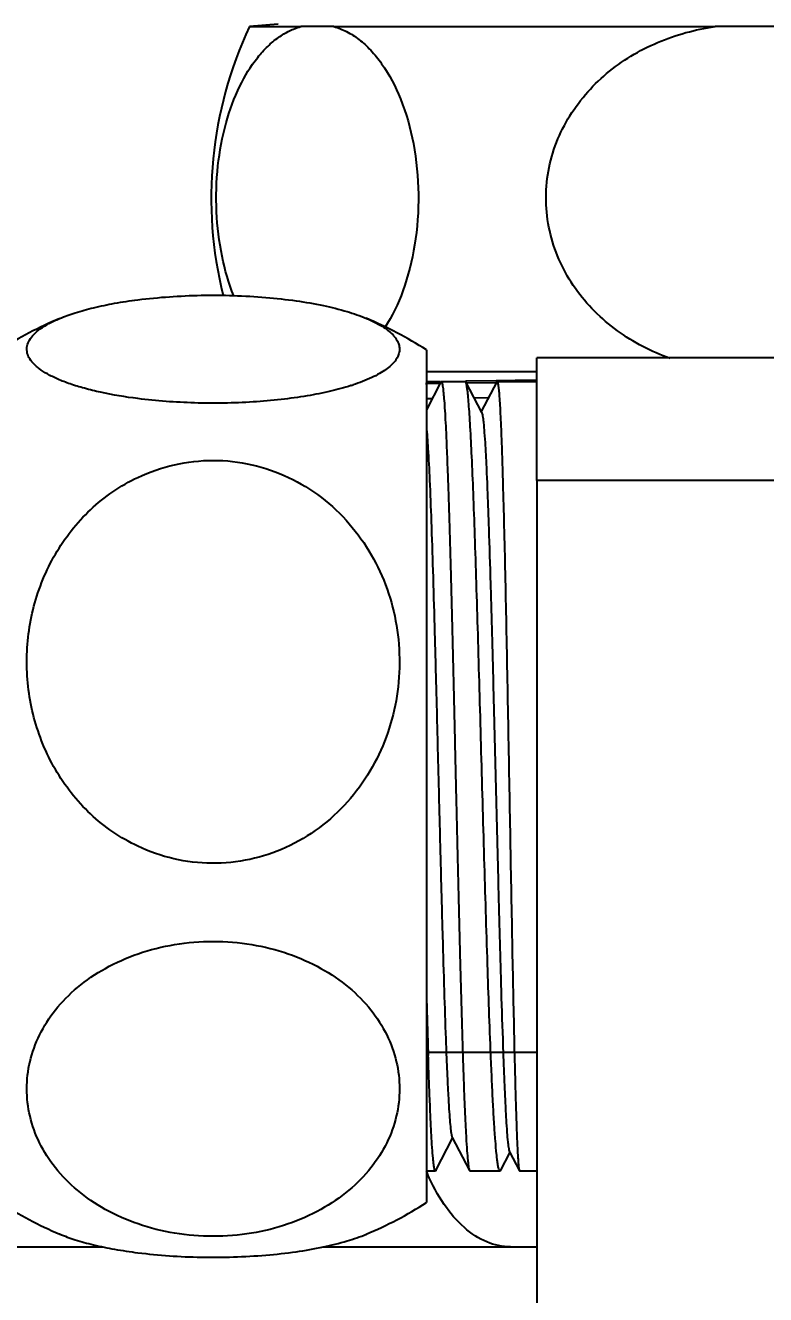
# Model space of a CAD drawing. Header units: millimetres. Extents: x 3766 to 4318, y 26587 to 26937.
# Drawn here: x 3980.91 to 4004.35, y 26664.25 to 26704.44 of the extents above; entities that cross this region are included whole.
import ezdxf

# ---------------------------------------------------------------- set-up
doc = ezdxf.new("R2010")
doc.units = ezdxf.units.MM
doc.styles.get("Standard").update_dxf_attribs({"font": ''})
doc.styles.get('Standard').set_extended_font_data('SimSun')
doc.dimstyles.new('副本 ISO-25-2bei', dxfattribs={"dimscale": 1.7, "dimtxt": 5, "dimasz": 5, "dimexe": 0.5, "dimexo": 0.625, "dimgap": 1, "dimtad": 1, "dimlfac": 0.0393, "dimdsep": 46, "dimtxsty": 'Standard', "dimcen": 2.5, "dimclrd": 1, "dimclre": 1, "dimclrt": 3, "dimadec": 0, "dimazin": 0, "dimtfac": 1, "dimtmove": 0, "dimatfit": 3, "dimfxl": 0, "dimarcsym": 0})

# ---------------------------------------------------------------- blocks, each defined once
blk = doc.blocks.new('*D2')
at = {"color": 1, "lineweight": -2, "transparency": 16777216}
for p, q in [((3953.78, 26718.093), (3953.78, 26602.999)), ((4030.716, 26620.6), (4030.716, 26602.999)), ((3962.28, 26603.849), (4022.216, 26603.849))]:
    blk.add_line(p, q, dxfattribs=at)
at = {"color": 1, "transparency": 16777216}
for points in [[(3962.28, 26605.266), (3962.28, 26602.433), (3953.78, 26603.849)], [(4022.216, 26605.266), (4022.216, 26602.433), (4030.716, 26603.849)]]:
    blk.add_solid(points, dxfattribs=at)
at = {"layer": 'Defpoints', "color": 0, "transparency": 16777216}
for p in [(3953.78, 26719.155), (4030.716, 26621.663), (4030.716, 26603.849)]:
    blk.add_point(p, dxfattribs=at)
at = {"color": 3, "transparency": 16777216, "insert": (3992.248, 26609.799), "char_height": 8.5, "attachment_point": 5, "bg_fill": 3, "box_fill_scale": 1.1, "bg_fill_color": 256, "bg_fill_true_color": 13158600, "bg_fill_transparency": 0}
blk.add_mtext('76.9', dxfattribs=at)
blk = doc.blocks.new('*D3')
at = {"color": 1, "lineweight": -2, "transparency": 16777216}
for p, q in [((3848.034, 26750.526), (3848.034, 26587.851)), ((4030.716, 26610.737), (4030.716, 26587.851)), ((3856.534, 26588.701), (4022.216, 26588.701))]:
    blk.add_line(p, q, dxfattribs=at)
at = {"color": 1, "transparency": 16777216}
for points in [[(3856.534, 26590.118), (3856.534, 26587.285), (3848.034, 26588.701)], [(4022.216, 26590.118), (4022.216, 26587.285), (4030.716, 26588.701)]]:
    blk.add_solid(points, dxfattribs=at)
at = {"layer": 'Defpoints', "color": 0, "transparency": 16777216}
for p in [(3848.034, 26751.588), (4030.716, 26611.8), (4030.716, 26588.701)]:
    blk.add_point(p, dxfattribs=at)
at = {"color": 3, "transparency": 16777216, "insert": (3939.375, 26594.651), "char_height": 8.5, "attachment_point": 5, "bg_fill": 3, "box_fill_scale": 1.1, "bg_fill_color": 256, "bg_fill_true_color": 13158600, "bg_fill_transparency": 0}
blk.add_mtext('182.7', dxfattribs=at)

msp = doc.modelspace()

# ---------------------------------------------------------------- linework, layer by layer
for points in [[(3988.005, 26704.404), (3986.751, 26701.747), (3986.457, 26698.736), (3987.171, 26695.885)], [(3988.91, 26704.477), (3988.91, 26704.477), (3988.005, 26704.404), (3988.005, 26704.404)], [(3988.005, 26704.404), (3988.005, 26704.404), (3989.626, 26704.404), (3989.626, 26704.404)], [(3990.676, 26704.404), (3990.326, 26704.408), (3989.975, 26704.408), (3989.626, 26704.404)], [(3990.676, 26704.404), (3990.676, 26704.404), (4002.744, 26704.404), (4002.744, 26704.404)], [(4004.845, 26704.404), (4004.145, 26704.408), (4003.445, 26704.408), (4002.744, 26704.404)], [(3981.993, 26695.163), (3981.335, 26694.885), (3980.701, 26694.551), (3980.1, 26694.166)], [(3993.604, 26694.166), (3992.998, 26694.555), (3992.358, 26694.891), (3991.693, 26695.17)], [(3993.604, 26694.166), (3993.604, 26694.166), (3993.604, 26667.166), (3993.604, 26667.166)], [(4007.091, 26693.916), (4007.091, 26693.916), (3997.105, 26693.916), (3997.105, 26693.916)], [(3997.105, 26690.035), (3997.105, 26690.035), (3997.105, 26693.916), (3997.105, 26693.916)], [(3997.105, 26693.477), (3997.105, 26693.477), (3993.604, 26693.477), (3993.604, 26693.477)], [(3991.224, 26693.037), (3991.224, 26693.037), (3991.216, 26693.034), (3991.216, 26693.034)], [(3991.224, 26693.037), (3991.244, 26693.044), (3991.262, 26693.049), (3991.283, 26693.056)], [(3993.581, 26693.103), (3993.581, 26693.103), (3994.014, 26693.109), (3994.014, 26693.109)], [(3994.037, 26693.16), (3994.037, 26693.16), (3993.582, 26693.153), (3993.582, 26693.153)], [(3994.064, 26693.153), (3994.064, 26693.153), (3993.604, 26692.27), (3993.604, 26692.27)], [(3994.014, 26693.109), (3994.014, 26693.109), (3994.039, 26693.111), (3994.039, 26693.111)], [(3994.044, 26693.16), (3994.044, 26693.16), (3994.037, 26693.16), (3994.037, 26693.16)], [(3994.049, 26693.16), (3994.049, 26693.16), (3994.044, 26693.16), (3994.044, 26693.16)], [(3994.064, 26693.153), (3994.064, 26693.153), (3994.077, 26693.165), (3994.077, 26693.165)], [(3994.077, 26693.165), (3994.077, 26693.165), (3994.837, 26693.165), (3994.837, 26693.165)], [(3994.853, 26693.151), (3994.853, 26693.151), (3994.837, 26693.165), (3994.837, 26693.165)], [(3995.811, 26693.184), (3995.811, 26693.184), (3994.851, 26693.172), (3994.851, 26693.172)], [(3995.356, 26692.185), (3995.356, 26692.185), (3994.853, 26693.151), (3994.853, 26693.151)], [(3994.863, 26693.121), (3994.863, 26693.121), (3995.802, 26693.135), (3995.802, 26693.135)], [(3995.834, 26693.156), (3995.834, 26693.156), (3995.342, 26692.211), (3995.342, 26692.211)], [(3995.802, 26693.135), (3995.802, 26693.135), (3995.814, 26693.135), (3995.814, 26693.135)], [(3995.822, 26693.184), (3995.822, 26693.184), (3995.811, 26693.184), (3995.811, 26693.184)], [(3995.834, 26693.156), (3995.834, 26693.156), (3995.845, 26693.165), (3995.845, 26693.165)], [(3995.845, 26693.165), (3995.845, 26693.165), (3997.105, 26693.165), (3997.105, 26693.165)], [(3993.762, 26692.621), (3993.762, 26692.621), (3993.586, 26692.618), (3993.586, 26692.618)], [(3995.546, 26692.649), (3995.546, 26692.649), (3995.102, 26692.642), (3995.102, 26692.642)], [(4008.565, 26690.035), (4008.565, 26690.035), (3997.105, 26690.035), (3997.105, 26690.035)], [(3997.105, 26690.035), (3997.105, 26690.035), (3997.105, 26658.285), (3997.105, 26658.285)], [(3993.604, 26673.787), (3993.621, 26673.133), (3993.641, 26672.48), (3993.663, 26671.827)], [(3993.604, 26671.933), (3993.604, 26671.933), (3997.105, 26671.933), (3997.105, 26671.933)], [(3993.901, 26668.177), (3993.901, 26668.177), (3994.436, 26669.202), (3994.436, 26669.202)], [(3994.421, 26669.229), (3994.421, 26669.229), (3994.97, 26668.177), (3994.97, 26668.177)], [(3995.96, 26668.187), (3995.96, 26668.187), (3996.25, 26668.743), (3996.25, 26668.743)], [(3996.237, 26668.769), (3996.237, 26668.769), (3996.548, 26668.171), (3996.548, 26668.171)], [(3993.602, 26668.156), (3993.614, 26668.129), (3993.625, 26668.101), (3993.637, 26668.074)], [(3993.889, 26668.165), (3993.889, 26668.165), (3993.604, 26668.165), (3993.604, 26668.165)], [(3993.901, 26668.177), (3993.901, 26668.177), (3993.889, 26668.165), (3993.889, 26668.165)], [(3994.97, 26668.177), (3994.97, 26668.177), (3994.982, 26668.165), (3994.982, 26668.165)], [(3995.938, 26668.165), (3995.938, 26668.165), (3994.982, 26668.165), (3994.982, 26668.165)], [(3995.96, 26668.187), (3995.96, 26668.187), (3995.937, 26668.165), (3995.937, 26668.165)], [(3996.548, 26668.171), (3996.548, 26668.171), (3996.554, 26668.165), (3996.554, 26668.165)], [(3997.105, 26668.165), (3997.105, 26668.165), (3996.554, 26668.165), (3996.554, 26668.165)], [(3980.1, 26667.166), (3980.701, 26666.779), (3981.335, 26666.446), (3981.993, 26666.168)], [(3991.693, 26666.161), (3992.358, 26666.441), (3992.998, 26666.777), (3993.604, 26667.166)], [(3980.072, 26665.765), (3980.072, 26665.765), (3983.369, 26665.765), (3983.369, 26665.765)], [(3990.33, 26665.765), (3990.33, 26665.765), (3997.105, 26665.765), (3997.105, 26665.765)]]:
    msp.add_open_spline(points, degree=3)
for points, knots in [([(3987.503, 26695.876), (3987.342, 26696.281), (3987.222, 26696.703), (3987.135, 26697.131), (3987.135, 26697.131), (3987.039, 26697.595), (3986.982, 26698.067), (3986.961, 26698.542), (3986.961, 26698.542), (3986.938, 26699.025), (3986.953, 26699.511), (3987.005, 26699.993), (3987.005, 26699.993), (3987.055, 26700.452), (3987.138, 26700.908), (3987.261, 26701.352), (3987.261, 26701.352), (3987.372, 26701.753), (3987.514, 26702.144), (3987.696, 26702.519), (3987.696, 26702.519), (3987.852, 26702.841), (3988.039, 26703.15), (3988.263, 26703.428), (3988.263, 26703.428), (3988.362, 26703.553), (3988.468, 26703.671), (3988.583, 26703.779), (3988.583, 26703.779), (3988.687, 26703.881), (3988.799, 26703.974), (3988.918, 26704.059), (3988.918, 26704.059), (3989.029, 26704.138), (3989.146, 26704.207), (3989.268, 26704.267), (3989.268, 26704.267), (3989.383, 26704.323), (3989.503, 26704.369), (3989.626, 26704.404)], [0, 0, 0, 0, 0.1, 0.1, 0.1, 0.1, 0.2, 0.2, 0.2, 0.2, 0.3, 0.3, 0.3, 0.3, 0.4, 0.4, 0.4, 0.4, 0.5, 0.5, 0.5, 0.5, 0.6, 0.6, 0.6, 0.6, 0.7, 0.7, 0.7, 0.7, 0.8, 0.8, 0.8, 0.8, 0.9, 0.9, 0.9, 0.9, 1, 1, 1, 1]), ([(3990.676, 26704.404), (3990.814, 26704.365), (3990.949, 26704.311), (3991.078, 26704.245), (3991.078, 26704.245), (3991.214, 26704.175), (3991.345, 26704.091), (3991.467, 26703.997), (3991.467, 26703.997), (3991.601, 26703.894), (3991.725, 26703.78), (3991.84, 26703.659), (3991.84, 26703.659), (3991.966, 26703.523), (3992.083, 26703.38), (3992.188, 26703.229), (3992.188, 26703.229), (3992.433, 26702.885), (3992.628, 26702.507), (3992.785, 26702.115), (3992.785, 26702.115), (3992.968, 26701.657), (3993.101, 26701.182), (3993.192, 26700.7), (3993.192, 26700.7), (3993.292, 26700.173), (3993.343, 26699.637), (3993.35, 26699.1), (3993.35, 26699.1), (3993.358, 26698.56), (3993.319, 26698.019), (3993.233, 26697.487), (3993.233, 26697.487), (3993.153, 26696.993), (3993.031, 26696.506), (3992.86, 26696.035), (3992.86, 26696.035), (3992.711, 26695.628), (3992.524, 26695.234), (3992.287, 26694.871)], [0, 0, 0, 0, 0.1, 0.1, 0.1, 0.1, 0.2, 0.2, 0.2, 0.2, 0.3, 0.3, 0.3, 0.3, 0.4, 0.4, 0.4, 0.4, 0.5, 0.5, 0.5, 0.5, 0.6, 0.6, 0.6, 0.6, 0.7, 0.7, 0.7, 0.7, 0.8, 0.8, 0.8, 0.8, 0.9, 0.9, 0.9, 0.9, 1, 1, 1, 1]), ([(4001.326, 26693.899), (4000.732, 26694.109), (4000.162, 26694.403), (3999.651, 26694.774), (3999.651, 26694.774), (3999.396, 26694.96), (3999.155, 26695.166), (3998.931, 26695.389), (3998.931, 26695.389), (3998.708, 26695.612), (3998.503, 26695.855), (3998.321, 26696.113), (3998.321, 26696.113), (3998.139, 26696.371), (3997.98, 26696.645), (3997.848, 26696.933), (3997.848, 26696.933), (3997.716, 26697.219), (3997.611, 26697.519), (3997.535, 26697.827), (3997.535, 26697.827), (3997.46, 26698.133), (3997.414, 26698.447), (3997.399, 26698.763), (3997.399, 26698.763), (3997.386, 26699.079), (3997.402, 26699.396), (3997.45, 26699.708), (3997.45, 26699.708), (3997.498, 26700.021), (3997.577, 26700.327), (3997.684, 26700.624), (3997.684, 26700.624), (3997.793, 26700.921), (3997.928, 26701.209), (3998.088, 26701.48), (3998.088, 26701.48), (3998.249, 26701.753), (3998.434, 26702.01), (3998.64, 26702.251), (3998.64, 26702.251), (3998.844, 26702.491), (3999.07, 26702.713), (3999.313, 26702.916), (3999.313, 26702.916), (3999.794, 26703.321), (4000.343, 26703.652), (4000.923, 26703.899), (4000.923, 26703.899), (4001.505, 26704.148), (4002.121, 26704.317), (4002.744, 26704.404)], [0, 0, 0, 0, 0.076923, 0.076923, 0.076923, 0.076923, 0.153846, 0.153846, 0.153846, 0.153846, 0.230769, 0.230769, 0.230769, 0.230769, 0.307692, 0.307692, 0.307692, 0.307692, 0.384615, 0.384615, 0.384615, 0.384615, 0.461538, 0.461538, 0.461538, 0.461538, 0.538462, 0.538462, 0.538462, 0.538462, 0.615385, 0.615385, 0.615385, 0.615385, 0.692308, 0.692308, 0.692308, 0.692308, 0.769231, 0.769231, 0.769231, 0.769231, 0.846154, 0.846154, 0.846154, 0.846154, 0.923077, 0.923077, 0.923077, 0.923077, 1, 1, 1, 1]), ([(3984.467, 26695.753), (3985.13, 26695.837), (3985.798, 26695.881), (3986.467, 26695.895), (3986.467, 26695.895), (3987.155, 26695.907), (3987.841, 26695.887), (3988.525, 26695.828), (3988.525, 26695.828), (3988.845, 26695.801), (3989.163, 26695.766), (3989.48, 26695.721), (3989.48, 26695.721), (3989.769, 26695.679), (3990.058, 26695.63), (3990.343, 26695.57), (3990.343, 26695.57), (3990.595, 26695.516), (3990.845, 26695.455), (3991.091, 26695.381), (3991.091, 26695.381), (3991.3, 26695.319), (3991.507, 26695.248), (3991.708, 26695.164)], [0, 0, 0, 0, 0.166667, 0.166667, 0.166667, 0.166667, 0.333333, 0.333333, 0.333333, 0.333333, 0.5, 0.5, 0.5, 0.5, 0.666667, 0.666667, 0.666667, 0.666667, 0.833333, 0.833333, 0.833333, 0.833333, 1, 1, 1, 1]), ([(3981.988, 26695.16), (3982.15, 26695.228), (3982.315, 26695.289), (3982.482, 26695.341), (3982.482, 26695.341), (3982.674, 26695.402), (3982.868, 26695.456), (3983.065, 26695.503), (3983.065, 26695.503), (3983.286, 26695.556), (3983.507, 26695.602), (3983.73, 26695.642), (3983.73, 26695.642), (3983.975, 26695.685), (3984.22, 26695.722), (3984.467, 26695.753)], [0, 0, 0, 0, 0.25, 0.25, 0.25, 0.25, 0.5, 0.5, 0.5, 0.5, 0.75, 0.75, 0.75, 0.75, 1, 1, 1, 1]), ([(3984.467, 26692.624), (3984.071, 26692.674), (3983.677, 26692.739), (3983.286, 26692.824), (3983.286, 26692.824), (3983.115, 26692.862), (3982.943, 26692.903), (3982.773, 26692.95), (3982.773, 26692.95), (3982.621, 26692.991), (3982.47, 26693.038), (3982.32, 26693.09), (3982.32, 26693.09), (3982.189, 26693.136), (3982.058, 26693.185), (3981.929, 26693.242), (3981.929, 26693.242), (3981.818, 26693.291), (3981.708, 26693.345), (3981.603, 26693.405), (3981.603, 26693.405), (3981.512, 26693.456), (3981.424, 26693.512), (3981.342, 26693.575), (3981.342, 26693.575), (3981.304, 26693.602), (3981.27, 26693.631), (3981.236, 26693.662), (3981.236, 26693.662), (3981.204, 26693.69), (3981.175, 26693.719), (3981.147, 26693.75), (3981.147, 26693.75), (3981.097, 26693.805), (3981.053, 26693.864), (3981.018, 26693.929), (3981.018, 26693.929), (3980.989, 26693.987), (3980.967, 26694.048), (3980.958, 26694.113), (3980.958, 26694.113), (3980.949, 26694.173), (3980.95, 26694.234), (3980.963, 26694.295), (3980.963, 26694.295), (3980.977, 26694.359), (3981.002, 26694.42), (3981.036, 26694.477), (3981.036, 26694.477), (3981.073, 26694.542), (3981.121, 26694.602), (3981.173, 26694.656), (3981.173, 26694.656), (3981.236, 26694.721), (3981.306, 26694.779), (3981.379, 26694.831), (3981.379, 26694.831), (3981.466, 26694.894), (3981.557, 26694.949), (3981.651, 26695), (3981.651, 26695), (3981.761, 26695.06), (3981.874, 26695.112), (3981.988, 26695.16)], [0, 0, 0, 0, 0.0625, 0.0625, 0.0625, 0.0625, 0.125, 0.125, 0.125, 0.125, 0.1875, 0.1875, 0.1875, 0.1875, 0.25, 0.25, 0.25, 0.25, 0.3125, 0.3125, 0.3125, 0.3125, 0.375, 0.375, 0.375, 0.375, 0.4375, 0.4375, 0.4375, 0.4375, 0.5, 0.5, 0.5, 0.5, 0.5625, 0.5625, 0.5625, 0.5625, 0.625, 0.625, 0.625, 0.625, 0.6875, 0.6875, 0.6875, 0.6875, 0.75, 0.75, 0.75, 0.75, 0.8125, 0.8125, 0.8125, 0.8125, 0.875, 0.875, 0.875, 0.875, 0.9375, 0.9375, 0.9375, 0.9375, 1, 1, 1, 1]), ([(3991.708, 26695.164), (3991.878, 26695.092), (3992.044, 26695.012), (3992.2, 26694.914), (3992.2, 26694.914), (3992.265, 26694.874), (3992.327, 26694.831), (3992.388, 26694.783), (3992.388, 26694.783), (3992.441, 26694.741), (3992.491, 26694.697), (3992.537, 26694.649), (3992.537, 26694.649), (3992.578, 26694.606), (3992.615, 26694.561), (3992.647, 26694.511), (3992.647, 26694.511), (3992.675, 26694.467), (3992.701, 26694.422), (3992.718, 26694.372), (3992.718, 26694.372), (3992.735, 26694.328), (3992.746, 26694.28), (3992.75, 26694.233), (3992.75, 26694.233), (3992.754, 26694.186), (3992.752, 26694.138), (3992.743, 26694.093), (3992.743, 26694.093), (3992.734, 26694.044), (3992.718, 26693.998), (3992.697, 26693.953), (3992.697, 26693.953), (3992.673, 26693.904), (3992.644, 26693.858), (3992.611, 26693.814), (3992.611, 26693.814), (3992.574, 26693.766), (3992.531, 26693.721), (3992.487, 26693.678), (3992.487, 26693.678), (3992.434, 26693.63), (3992.38, 26693.585), (3992.322, 26693.545), (3992.322, 26693.545), (3992.258, 26693.499), (3992.19, 26693.456), (3992.12, 26693.416), (3992.12, 26693.416), (3992.041, 26693.37), (3991.961, 26693.329), (3991.879, 26693.29), (3991.879, 26693.29), (3991.685, 26693.199), (3991.486, 26693.123), (3991.283, 26693.056)], [0, 0, 0, 0, 0.071429, 0.071429, 0.071429, 0.071429, 0.142857, 0.142857, 0.142857, 0.142857, 0.214286, 0.214286, 0.214286, 0.214286, 0.285714, 0.285714, 0.285714, 0.285714, 0.357143, 0.357143, 0.357143, 0.357143, 0.428571, 0.428571, 0.428571, 0.428571, 0.5, 0.5, 0.5, 0.5, 0.571429, 0.571429, 0.571429, 0.571429, 0.642857, 0.642857, 0.642857, 0.642857, 0.714286, 0.714286, 0.714286, 0.714286, 0.785714, 0.785714, 0.785714, 0.785714, 0.857143, 0.857143, 0.857143, 0.857143, 0.928571, 0.928571, 0.928571, 0.928571, 1, 1, 1, 1]), ([(3991.216, 26693.034), (3991.003, 26692.967), (3990.787, 26692.909), (3990.571, 26692.859), (3990.571, 26692.859), (3990.325, 26692.801), (3990.077, 26692.752), (3989.828, 26692.711), (3989.828, 26692.711), (3989.555, 26692.665), (3989.28, 26692.628), (3989.004, 26692.595), (3989.004, 26692.595), (3988.708, 26692.563), (3988.413, 26692.538), (3988.117, 26692.519), (3988.117, 26692.519), (3987.498, 26692.48), (3986.877, 26692.47), (3986.256, 26692.488), (3986.256, 26692.488), (3985.658, 26692.506), (3985.06, 26692.549), (3984.467, 26692.624)], [0, 0, 0, 0, 0.166667, 0.166667, 0.166667, 0.166667, 0.333333, 0.333333, 0.333333, 0.333333, 0.5, 0.5, 0.5, 0.5, 0.666667, 0.666667, 0.666667, 0.666667, 0.833333, 0.833333, 0.833333, 0.833333, 1, 1, 1, 1]), ([(3994.077, 26693.165), (3994.081, 26693.165), (3994.084, 26693.161), (3994.087, 26693.157), (3994.087, 26693.157), (3994.093, 26693.149), (3994.096, 26693.14), (3994.097, 26693.132), (3994.097, 26693.132), (3994.101, 26693.119), (3994.105, 26693.104), (3994.108, 26693.089), (3994.108, 26693.089), (3994.114, 26693.07), (3994.116, 26693.05), (3994.119, 26693.03), (3994.119, 26693.03), (3994.128, 26692.975), (3994.135, 26692.919), (3994.14, 26692.863), (3994.14, 26692.863), (3994.148, 26692.784), (3994.155, 26692.706), (3994.162, 26692.628), (3994.162, 26692.628), (3994.17, 26692.529), (3994.176, 26692.428), (3994.183, 26692.329), (3994.183, 26692.329), (3994.191, 26692.207), (3994.198, 26692.087), (3994.204, 26691.967), (3994.204, 26691.967), (3994.211, 26691.825), (3994.219, 26691.684), (3994.226, 26691.543), (3994.226, 26691.543), (3994.233, 26691.382), (3994.239, 26691.221), (3994.246, 26691.06), (3994.246, 26691.06), (3994.254, 26690.88), (3994.261, 26690.701), (3994.267, 26690.522), (3994.267, 26690.522), (3994.275, 26690.324), (3994.282, 26690.126), (3994.289, 26689.929), (3994.289, 26689.929), (3994.305, 26689.485), (3994.318, 26689.041), (3994.332, 26688.596), (3994.332, 26688.596), (3994.346, 26688.096), (3994.361, 26687.594), (3994.374, 26687.093), (3994.374, 26687.093), (3994.389, 26686.545), (3994.402, 26685.998), (3994.416, 26685.45), (3994.416, 26685.45), (3994.431, 26684.868), (3994.445, 26684.286), (3994.459, 26683.704), (3994.459, 26683.704), (3994.473, 26683.1), (3994.487, 26682.496), (3994.501, 26681.892), (3994.501, 26681.892), (3994.515, 26681.279), (3994.53, 26680.665), (3994.543, 26680.053), (3994.543, 26680.053), (3994.558, 26679.445), (3994.572, 26678.836), (3994.586, 26678.228), (3994.586, 26678.228), (3994.613, 26677.076), (3994.641, 26675.925), (3994.671, 26674.773), (3994.671, 26674.773), (3994.697, 26673.791), (3994.724, 26672.809), (3994.756, 26671.827)], [0, 0, 0, 0, 0.047619, 0.047619, 0.047619, 0.047619, 0.095238, 0.095238, 0.095238, 0.095238, 0.142857, 0.142857, 0.142857, 0.142857, 0.190476, 0.190476, 0.190476, 0.190476, 0.238095, 0.238095, 0.238095, 0.238095, 0.285714, 0.285714, 0.285714, 0.285714, 0.333333, 0.333333, 0.333333, 0.333333, 0.380952, 0.380952, 0.380952, 0.380952, 0.428571, 0.428571, 0.428571, 0.428571, 0.47619, 0.47619, 0.47619, 0.47619, 0.52381, 0.52381, 0.52381, 0.52381, 0.571429, 0.571429, 0.571429, 0.571429, 0.619048, 0.619048, 0.619048, 0.619048, 0.666667, 0.666667, 0.666667, 0.666667, 0.714286, 0.714286, 0.714286, 0.714286, 0.761905, 0.761905, 0.761905, 0.761905, 0.809524, 0.809524, 0.809524, 0.809524, 0.857143, 0.857143, 0.857143, 0.857143, 0.904762, 0.904762, 0.904762, 0.904762, 0.952381, 0.952381, 0.952381, 0.952381, 1, 1, 1, 1]), ([(3995.645, 26671.827), (3995.607, 26672.786), (3995.573, 26673.746), (3995.541, 26674.705), (3995.541, 26674.705), (3995.505, 26675.828), (3995.471, 26676.951), (3995.439, 26678.074), (3995.439, 26678.074), (3995.405, 26679.269), (3995.371, 26680.463), (3995.338, 26681.658), (3995.338, 26681.658), (3995.322, 26682.251), (3995.304, 26682.845), (3995.288, 26683.438), (3995.288, 26683.438), (3995.272, 26684.011), (3995.255, 26684.585), (3995.239, 26685.159), (3995.239, 26685.159), (3995.223, 26685.703), (3995.205, 26686.246), (3995.189, 26686.789), (3995.189, 26686.789), (3995.173, 26687.289), (3995.157, 26687.79), (3995.14, 26688.29), (3995.14, 26688.29), (3995.125, 26688.738), (3995.109, 26689.186), (3995.092, 26689.635), (3995.092, 26689.635), (3995.077, 26690.02), (3995.061, 26690.407), (3995.043, 26690.792), (3995.043, 26690.792), (3995.029, 26691.108), (3995.013, 26691.423), (3994.995, 26691.739), (3994.995, 26691.739), (3994.987, 26691.869), (3994.979, 26691.999), (3994.971, 26692.129), (3994.971, 26692.129), (3994.964, 26692.238), (3994.956, 26692.348), (3994.947, 26692.458), (3994.947, 26692.458), (3994.94, 26692.547), (3994.932, 26692.637), (3994.923, 26692.725), (3994.923, 26692.725), (3994.916, 26692.795), (3994.91, 26692.863), (3994.9, 26692.931), (3994.9, 26692.931), (3994.893, 26692.978), (3994.885, 26693.025), (3994.876, 26693.073), (3994.876, 26693.073), (3994.871, 26693.1), (3994.865, 26693.127), (3994.853, 26693.151)], [0, 0, 0, 0, 0.0625, 0.0625, 0.0625, 0.0625, 0.125, 0.125, 0.125, 0.125, 0.1875, 0.1875, 0.1875, 0.1875, 0.25, 0.25, 0.25, 0.25, 0.3125, 0.3125, 0.3125, 0.3125, 0.375, 0.375, 0.375, 0.375, 0.4375, 0.4375, 0.4375, 0.4375, 0.5, 0.5, 0.5, 0.5, 0.5625, 0.5625, 0.5625, 0.5625, 0.625, 0.625, 0.625, 0.625, 0.6875, 0.6875, 0.6875, 0.6875, 0.75, 0.75, 0.75, 0.75, 0.8125, 0.8125, 0.8125, 0.8125, 0.875, 0.875, 0.875, 0.875, 0.9375, 0.9375, 0.9375, 0.9375, 1, 1, 1, 1]), ([(3997.09, 26693.202), (3996.983, 26693.2), (3996.875, 26693.199), (3996.767, 26693.197), (3996.767, 26693.197), (3996.452, 26693.193), (3996.136, 26693.189), (3995.822, 26693.184)], [0, 0, 0, 0, 0.5, 0.5, 0.5, 0.5, 1, 1, 1, 1]), ([(3995.845, 26693.165), (3995.849, 26693.165), (3995.851, 26693.161), (3995.854, 26693.157), (3995.854, 26693.157), (3995.858, 26693.148), (3995.861, 26693.14), (3995.863, 26693.132), (3995.863, 26693.132), (3995.866, 26693.119), (3995.869, 26693.104), (3995.872, 26693.089), (3995.872, 26693.089), (3995.876, 26693.07), (3995.878, 26693.05), (3995.881, 26693.03), (3995.881, 26693.03), (3995.889, 26692.975), (3995.894, 26692.919), (3995.9, 26692.863), (3995.9, 26692.863), (3995.906, 26692.784), (3995.913, 26692.706), (3995.918, 26692.628), (3995.918, 26692.628), (3995.925, 26692.529), (3995.93, 26692.428), (3995.936, 26692.329), (3995.936, 26692.329), (3995.942, 26692.207), (3995.949, 26692.087), (3995.954, 26691.967), (3995.954, 26691.967), (3995.961, 26691.825), (3995.966, 26691.684), (3995.972, 26691.543), (3995.972, 26691.543), (3995.979, 26691.382), (3995.985, 26691.221), (3995.991, 26691.06), (3995.991, 26691.06), (3995.997, 26690.88), (3996.003, 26690.701), (3996.008, 26690.522), (3996.008, 26690.522), (3996.015, 26690.324), (3996.02, 26690.126), (3996.025, 26689.929), (3996.025, 26689.929), (3996.039, 26689.485), (3996.051, 26689.041), (3996.061, 26688.596), (3996.061, 26688.596), (3996.074, 26688.096), (3996.086, 26687.594), (3996.096, 26687.093), (3996.096, 26687.093), (3996.108, 26686.545), (3996.119, 26685.998), (3996.131, 26685.451), (3996.131, 26685.451), (3996.143, 26684.868), (3996.154, 26684.286), (3996.165, 26683.704), (3996.165, 26683.704), (3996.177, 26683.1), (3996.187, 26682.496), (3996.199, 26681.892), (3996.199, 26681.892), (3996.21, 26681.279), (3996.221, 26680.667), (3996.233, 26680.053), (3996.233, 26680.053), (3996.243, 26679.445), (3996.254, 26678.836), (3996.265, 26678.228), (3996.265, 26678.228), (3996.286, 26677.076), (3996.308, 26675.925), (3996.33, 26674.773), (3996.33, 26674.773), (3996.349, 26673.791), (3996.371, 26672.809), (3996.393, 26671.827)], [0, 0, 0, 0, 0.047619, 0.047619, 0.047619, 0.047619, 0.095238, 0.095238, 0.095238, 0.095238, 0.142857, 0.142857, 0.142857, 0.142857, 0.190476, 0.190476, 0.190476, 0.190476, 0.238095, 0.238095, 0.238095, 0.238095, 0.285714, 0.285714, 0.285714, 0.285714, 0.333333, 0.333333, 0.333333, 0.333333, 0.380952, 0.380952, 0.380952, 0.380952, 0.428571, 0.428571, 0.428571, 0.428571, 0.47619, 0.47619, 0.47619, 0.47619, 0.52381, 0.52381, 0.52381, 0.52381, 0.571429, 0.571429, 0.571429, 0.571429, 0.619048, 0.619048, 0.619048, 0.619048, 0.666667, 0.666667, 0.666667, 0.666667, 0.714286, 0.714286, 0.714286, 0.714286, 0.761905, 0.761905, 0.761905, 0.761905, 0.809524, 0.809524, 0.809524, 0.809524, 0.857143, 0.857143, 0.857143, 0.857143, 0.904762, 0.904762, 0.904762, 0.904762, 0.952381, 0.952381, 0.952381, 0.952381, 1, 1, 1, 1]), ([(3995.356, 26692.185), (3995.363, 26692.173), (3995.367, 26692.159), (3995.37, 26692.145), (3995.37, 26692.145), (3995.375, 26692.123), (3995.38, 26692.1), (3995.385, 26692.078), (3995.385, 26692.078), (3995.39, 26692.047), (3995.394, 26692.016), (3995.398, 26691.984), (3995.398, 26691.984), (3995.403, 26691.944), (3995.407, 26691.904), (3995.413, 26691.864), (3995.413, 26691.864), (3995.423, 26691.758), (3995.431, 26691.652), (3995.439, 26691.547), (3995.439, 26691.547), (3995.45, 26691.406), (3995.459, 26691.267), (3995.467, 26691.126), (3995.467, 26691.126), (3995.478, 26690.954), (3995.488, 26690.781), (3995.496, 26690.609), (3995.496, 26690.609), (3995.505, 26690.405), (3995.514, 26690.203), (3995.524, 26690), (3995.524, 26690), (3995.533, 26689.767), (3995.542, 26689.534), (3995.55, 26689.303), (3995.55, 26689.303), (3995.561, 26689.043), (3995.57, 26688.784), (3995.579, 26688.526), (3995.579, 26688.526), (3995.599, 26687.937), (3995.617, 26687.348), (3995.635, 26686.76), (3995.635, 26686.76), (3995.653, 26686.095), (3995.672, 26685.43), (3995.69, 26684.766), (3995.69, 26684.766), (3995.708, 26684.05), (3995.727, 26683.334), (3995.744, 26682.619), (3995.744, 26682.619), (3995.763, 26681.878), (3995.782, 26681.138), (3995.799, 26680.396), (3995.799, 26680.396), (3995.818, 26679.657), (3995.837, 26678.918), (3995.855, 26678.18), (3995.855, 26678.18), (3995.873, 26677.469), (3995.892, 26676.759), (3995.91, 26676.048), (3995.91, 26676.048), (3995.928, 26675.391), (3995.945, 26674.734), (3995.965, 26674.079), (3995.965, 26674.079), (3995.981, 26673.5), (3996, 26672.92), (3996.02, 26672.341), (3996.02, 26672.341), (3996.028, 26672.087), (3996.037, 26671.833), (3996.047, 26671.58), (3996.047, 26671.58), (3996.055, 26671.352), (3996.064, 26671.125), (3996.074, 26670.897), (3996.074, 26670.897), (3996.083, 26670.699), (3996.091, 26670.5), (3996.102, 26670.302), (3996.102, 26670.302), (3996.11, 26670.133), (3996.118, 26669.966), (3996.128, 26669.798), (3996.128, 26669.798), (3996.136, 26669.661), (3996.146, 26669.526), (3996.155, 26669.39), (3996.155, 26669.39), (3996.163, 26669.287), (3996.171, 26669.184), (3996.183, 26669.081), (3996.183, 26669.081), (3996.187, 26669.042), (3996.191, 26669.003), (3996.197, 26668.964), (3996.197, 26668.964), (3996.201, 26668.933), (3996.205, 26668.903), (3996.21, 26668.873), (3996.21, 26668.873), (3996.214, 26668.852), (3996.218, 26668.829), (3996.223, 26668.808), (3996.223, 26668.808), (3996.226, 26668.794), (3996.23, 26668.781), (3996.237, 26668.769)], [0, 0, 0, 0, 0.035714, 0.035714, 0.035714, 0.035714, 0.071429, 0.071429, 0.071429, 0.071429, 0.107143, 0.107143, 0.107143, 0.107143, 0.142857, 0.142857, 0.142857, 0.142857, 0.178571, 0.178571, 0.178571, 0.178571, 0.214286, 0.214286, 0.214286, 0.214286, 0.25, 0.25, 0.25, 0.25, 0.285714, 0.285714, 0.285714, 0.285714, 0.321429, 0.321429, 0.321429, 0.321429, 0.357143, 0.357143, 0.357143, 0.357143, 0.392857, 0.392857, 0.392857, 0.392857, 0.428571, 0.428571, 0.428571, 0.428571, 0.464286, 0.464286, 0.464286, 0.464286, 0.5, 0.5, 0.5, 0.5, 0.535714, 0.535714, 0.535714, 0.535714, 0.571429, 0.571429, 0.571429, 0.571429, 0.607143, 0.607143, 0.607143, 0.607143, 0.642857, 0.642857, 0.642857, 0.642857, 0.678571, 0.678571, 0.678571, 0.678571, 0.714286, 0.714286, 0.714286, 0.714286, 0.75, 0.75, 0.75, 0.75, 0.785714, 0.785714, 0.785714, 0.785714, 0.821429, 0.821429, 0.821429, 0.821429, 0.857143, 0.857143, 0.857143, 0.857143, 0.892857, 0.892857, 0.892857, 0.892857, 0.928571, 0.928571, 0.928571, 0.928571, 0.964286, 0.964286, 0.964286, 0.964286, 1, 1, 1, 1]), ([(3993.604, 26691.742), (3993.627, 26691.514), (3993.641, 26691.286), (3993.655, 26691.057), (3993.655, 26691.057), (3993.675, 26690.72), (3993.691, 26690.383), (3993.705, 26690.045), (3993.705, 26690.045), (3993.726, 26689.611), (3993.742, 26689.176), (3993.758, 26688.74), (3993.758, 26688.74), (3993.775, 26688.221), (3993.792, 26687.701), (3993.808, 26687.182), (3993.808, 26687.182), (3993.826, 26686.594), (3993.843, 26686.006), (3993.859, 26685.419), (3993.859, 26685.419), (3993.877, 26684.781), (3993.894, 26684.144), (3993.91, 26683.507), (3993.91, 26683.507), (3993.928, 26682.839), (3993.945, 26682.173), (3993.961, 26681.506), (3993.961, 26681.506), (3993.978, 26680.83), (3993.996, 26680.154), (3994.013, 26679.479), (3994.013, 26679.479), (3994.029, 26678.815), (3994.047, 26678.151), (3994.064, 26677.488), (3994.064, 26677.488), (3994.08, 26676.858), (3994.097, 26676.228), (3994.115, 26675.597), (3994.115, 26675.597), (3994.131, 26675.019), (3994.148, 26674.443), (3994.166, 26673.866), (3994.166, 26673.866), (3994.182, 26673.359), (3994.199, 26672.853), (3994.217, 26672.348), (3994.217, 26672.348), (3994.225, 26672.126), (3994.234, 26671.905), (3994.242, 26671.683), (3994.242, 26671.683), (3994.25, 26671.486), (3994.259, 26671.288), (3994.269, 26671.09), (3994.269, 26671.09), (3994.277, 26670.917), (3994.285, 26670.745), (3994.294, 26670.571), (3994.294, 26670.571), (3994.302, 26670.425), (3994.31, 26670.279), (3994.32, 26670.132), (3994.32, 26670.132), (3994.326, 26670.014), (3994.336, 26669.895), (3994.345, 26669.776), (3994.345, 26669.776), (3994.352, 26669.687), (3994.361, 26669.596), (3994.37, 26669.506), (3994.37, 26669.506), (3994.377, 26669.444), (3994.385, 26669.383), (3994.396, 26669.323), (3994.396, 26669.323), (3994.4, 26669.304), (3994.404, 26669.284), (3994.409, 26669.265), (3994.409, 26669.265), (3994.412, 26669.252), (3994.416, 26669.24), (3994.421, 26669.229)], [0, 0, 0, 0, 0.047619, 0.047619, 0.047619, 0.047619, 0.095238, 0.095238, 0.095238, 0.095238, 0.142857, 0.142857, 0.142857, 0.142857, 0.190476, 0.190476, 0.190476, 0.190476, 0.238095, 0.238095, 0.238095, 0.238095, 0.285714, 0.285714, 0.285714, 0.285714, 0.333333, 0.333333, 0.333333, 0.333333, 0.380952, 0.380952, 0.380952, 0.380952, 0.428571, 0.428571, 0.428571, 0.428571, 0.47619, 0.47619, 0.47619, 0.47619, 0.52381, 0.52381, 0.52381, 0.52381, 0.571429, 0.571429, 0.571429, 0.571429, 0.619048, 0.619048, 0.619048, 0.619048, 0.666667, 0.666667, 0.666667, 0.666667, 0.714286, 0.714286, 0.714286, 0.714286, 0.761905, 0.761905, 0.761905, 0.761905, 0.809524, 0.809524, 0.809524, 0.809524, 0.857143, 0.857143, 0.857143, 0.857143, 0.904762, 0.904762, 0.904762, 0.904762, 0.952381, 0.952381, 0.952381, 0.952381, 1, 1, 1, 1]), ([(3984.467, 26690.13), (3984.837, 26690.304), (3985.227, 26690.44), (3985.627, 26690.53), (3985.627, 26690.53), (3986.029, 26690.621), (3986.439, 26690.668), (3986.851, 26690.668), (3986.851, 26690.668), (3987.262, 26690.668), (3987.674, 26690.622), (3988.076, 26690.531), (3988.076, 26690.531), (3988.476, 26690.44), (3988.865, 26690.305), (3989.236, 26690.13), (3989.236, 26690.13), (3989.605, 26689.956), (3989.954, 26689.74), (3990.278, 26689.493), (3990.278, 26689.493), (3990.599, 26689.247), (3990.895, 26688.967), (3991.161, 26688.662), (3991.161, 26688.662), (3991.424, 26688.357), (3991.658, 26688.028), (3991.859, 26687.679), (3991.859, 26687.679), (3992.058, 26687.332), (3992.226, 26686.968), (3992.36, 26686.591), (3992.36, 26686.591), (3992.624, 26685.842), (3992.757, 26685.044), (3992.752, 26684.247), (3992.752, 26684.247), (3992.748, 26683.45), (3992.604, 26682.652), (3992.33, 26681.907), (3992.33, 26681.907), (3992.192, 26681.531), (3992.02, 26681.168), (3991.815, 26680.825), (3991.815, 26680.825), (3991.61, 26680.479), (3991.372, 26680.152), (3991.103, 26679.852), (3991.103, 26679.852), (3990.834, 26679.55), (3990.533, 26679.274), (3990.208, 26679.033), (3990.208, 26679.033), (3989.88, 26678.79), (3989.527, 26678.581), (3989.157, 26678.412)], [0, 0, 0, 0, 0.071429, 0.071429, 0.071429, 0.071429, 0.142857, 0.142857, 0.142857, 0.142857, 0.214286, 0.214286, 0.214286, 0.214286, 0.285714, 0.285714, 0.285714, 0.285714, 0.357143, 0.357143, 0.357143, 0.357143, 0.428571, 0.428571, 0.428571, 0.428571, 0.5, 0.5, 0.5, 0.5, 0.571429, 0.571429, 0.571429, 0.571429, 0.642857, 0.642857, 0.642857, 0.642857, 0.714286, 0.714286, 0.714286, 0.714286, 0.785714, 0.785714, 0.785714, 0.785714, 0.857143, 0.857143, 0.857143, 0.857143, 0.928571, 0.928571, 0.928571, 0.928571, 1, 1, 1, 1]), ([(3984.467, 26678.45), (3984.192, 26678.58), (3983.927, 26678.732), (3983.677, 26678.903), (3983.677, 26678.903), (3983.426, 26679.075), (3983.191, 26679.265), (3982.97, 26679.472), (3982.97, 26679.472), (3982.751, 26679.679), (3982.547, 26679.901), (3982.36, 26680.138), (3982.36, 26680.138), (3982.174, 26680.372), (3982.006, 26680.621), (3981.856, 26680.881), (3981.856, 26680.881), (3981.557, 26681.395), (3981.33, 26681.952), (3981.177, 26682.528), (3981.177, 26682.528), (3981.028, 26683.102), (3980.951, 26683.696), (3980.951, 26684.288), (3980.951, 26684.288), (3980.951, 26684.881), (3981.028, 26685.475), (3981.177, 26686.049), (3981.177, 26686.049), (3981.329, 26686.626), (3981.556, 26687.182), (3981.856, 26687.697), (3981.856, 26687.697), (3982.006, 26687.957), (3982.174, 26688.204), (3982.36, 26688.44), (3982.36, 26688.44), (3982.546, 26688.677), (3982.751, 26688.899), (3982.97, 26689.105), (3982.97, 26689.105), (3983.19, 26689.312), (3983.426, 26689.504), (3983.677, 26689.675), (3983.677, 26689.675), (3983.927, 26689.846), (3984.192, 26689.999), (3984.467, 26690.13)], [0, 0, 0, 0, 0.083333, 0.083333, 0.083333, 0.083333, 0.166667, 0.166667, 0.166667, 0.166667, 0.25, 0.25, 0.25, 0.25, 0.333333, 0.333333, 0.333333, 0.333333, 0.416667, 0.416667, 0.416667, 0.416667, 0.5, 0.5, 0.5, 0.5, 0.583333, 0.583333, 0.583333, 0.583333, 0.666667, 0.666667, 0.666667, 0.666667, 0.75, 0.75, 0.75, 0.75, 0.833333, 0.833333, 0.833333, 0.833333, 0.916667, 0.916667, 0.916667, 0.916667, 1, 1, 1, 1]), ([(3989.157, 26678.412), (3988.79, 26678.245), (3988.405, 26678.118), (3988.011, 26678.034), (3988.011, 26678.034), (3987.615, 26677.949), (3987.211, 26677.908), (3986.807, 26677.911), (3986.807, 26677.911), (3986.403, 26677.915), (3985.999, 26677.961), (3985.606, 26678.052), (3985.606, 26678.052), (3985.212, 26678.143), (3984.83, 26678.277), (3984.467, 26678.45)], [0, 0, 0, 0, 0.25, 0.25, 0.25, 0.25, 0.5, 0.5, 0.5, 0.5, 0.75, 0.75, 0.75, 0.75, 1, 1, 1, 1]), ([(3980.951, 26670.766), (3980.951, 26671.057), (3980.986, 26671.348), (3981.053, 26671.632), (3981.053, 26671.632), (3981.121, 26671.922), (3981.223, 26672.205), (3981.355, 26672.472), (3981.355, 26672.472), (3981.493, 26672.754), (3981.663, 26673.019), (3981.858, 26673.264), (3981.858, 26673.264), (3982.066, 26673.526), (3982.301, 26673.764), (3982.557, 26673.979), (3982.557, 26673.979), (3982.83, 26674.207), (3983.127, 26674.409), (3983.438, 26674.582), (3983.438, 26674.582), (3983.769, 26674.768), (3984.118, 26674.92), (3984.477, 26675.045), (3984.477, 26675.045), (3984.853, 26675.175), (3985.241, 26675.271), (3985.633, 26675.337), (3985.633, 26675.337), (3986.035, 26675.402), (3986.445, 26675.436), (3986.853, 26675.436), (3986.853, 26675.436), (3987.261, 26675.436), (3987.669, 26675.402), (3988.072, 26675.335), (3988.072, 26675.335), (3988.464, 26675.271), (3988.852, 26675.175), (3989.227, 26675.045), (3989.227, 26675.045), (3989.586, 26674.92), (3989.935, 26674.767), (3990.266, 26674.582), (3990.266, 26674.582), (3990.577, 26674.408), (3990.873, 26674.207), (3991.147, 26673.979), (3991.147, 26673.979), (3991.403, 26673.764), (3991.638, 26673.525), (3991.846, 26673.264), (3991.846, 26673.264), (3992.041, 26673.019), (3992.211, 26672.754), (3992.349, 26672.473), (3992.349, 26672.473), (3992.48, 26672.205), (3992.583, 26671.922), (3992.651, 26671.632), (3992.651, 26671.632), (3992.718, 26671.348), (3992.752, 26671.057), (3992.752, 26670.766)], [0, 0, 0, 0, 0.0625, 0.0625, 0.0625, 0.0625, 0.125, 0.125, 0.125, 0.125, 0.1875, 0.1875, 0.1875, 0.1875, 0.25, 0.25, 0.25, 0.25, 0.3125, 0.3125, 0.3125, 0.3125, 0.375, 0.375, 0.375, 0.375, 0.4375, 0.4375, 0.4375, 0.4375, 0.5, 0.5, 0.5, 0.5, 0.5625, 0.5625, 0.5625, 0.5625, 0.625, 0.625, 0.625, 0.625, 0.6875, 0.6875, 0.6875, 0.6875, 0.75, 0.75, 0.75, 0.75, 0.8125, 0.8125, 0.8125, 0.8125, 0.875, 0.875, 0.875, 0.875, 0.9375, 0.9375, 0.9375, 0.9375, 1, 1, 1, 1]), ([(3993.889, 26668.165), (3993.882, 26668.165), (3993.878, 26668.173), (3993.874, 26668.18), (3993.874, 26668.18), (3993.867, 26668.197), (3993.863, 26668.211), (3993.861, 26668.226), (3993.861, 26668.226), (3993.855, 26668.25), (3993.85, 26668.275), (3993.846, 26668.301), (3993.846, 26668.301), (3993.841, 26668.337), (3993.837, 26668.371), (3993.833, 26668.406), (3993.833, 26668.406), (3993.827, 26668.45), (3993.822, 26668.496), (3993.818, 26668.54), (3993.818, 26668.54), (3993.812, 26668.595), (3993.808, 26668.65), (3993.803, 26668.705), (3993.803, 26668.705), (3993.792, 26668.841), (3993.783, 26668.979), (3993.775, 26669.117), (3993.775, 26669.117), (3993.764, 26669.292), (3993.756, 26669.467), (3993.747, 26669.641), (3993.747, 26669.641), (3993.736, 26669.852), (3993.728, 26670.063), (3993.719, 26670.273), (3993.719, 26670.273), (3993.708, 26670.516), (3993.699, 26670.76), (3993.691, 26671.003), (3993.691, 26671.003), (3993.68, 26671.277), (3993.671, 26671.552), (3993.663, 26671.827)], [0, 0, 0, 0, 0.090909, 0.090909, 0.090909, 0.090909, 0.181818, 0.181818, 0.181818, 0.181818, 0.272727, 0.272727, 0.272727, 0.272727, 0.363636, 0.363636, 0.363636, 0.363636, 0.454545, 0.454545, 0.454545, 0.454545, 0.545455, 0.545455, 0.545455, 0.545455, 0.636364, 0.636364, 0.636364, 0.636364, 0.727273, 0.727273, 0.727273, 0.727273, 0.818182, 0.818182, 0.818182, 0.818182, 0.909091, 0.909091, 0.909091, 0.909091, 1, 1, 1, 1]), ([(3994.756, 26671.827), (3994.764, 26671.566), (3994.773, 26671.307), (3994.782, 26671.047), (3994.782, 26671.047), (3994.79, 26670.814), (3994.8, 26670.582), (3994.809, 26670.35), (3994.809, 26670.35), (3994.817, 26670.147), (3994.827, 26669.943), (3994.836, 26669.741), (3994.836, 26669.741), (3994.844, 26669.569), (3994.853, 26669.398), (3994.863, 26669.226), (3994.863, 26669.226), (3994.871, 26669.087), (3994.879, 26668.948), (3994.889, 26668.809), (3994.889, 26668.809), (3994.898, 26668.703), (3994.906, 26668.599), (3994.916, 26668.493), (3994.916, 26668.493), (3994.92, 26668.454), (3994.924, 26668.414), (3994.93, 26668.375), (3994.93, 26668.375), (3994.934, 26668.343), (3994.938, 26668.313), (3994.943, 26668.283), (3994.943, 26668.283), (3994.947, 26668.26), (3994.951, 26668.239), (3994.956, 26668.216), (3994.956, 26668.216), (3994.959, 26668.203), (3994.963, 26668.189), (3994.97, 26668.177)], [0, 0, 0, 0, 0.1, 0.1, 0.1, 0.1, 0.2, 0.2, 0.2, 0.2, 0.3, 0.3, 0.3, 0.3, 0.4, 0.4, 0.4, 0.4, 0.5, 0.5, 0.5, 0.5, 0.6, 0.6, 0.6, 0.6, 0.7, 0.7, 0.7, 0.7, 0.8, 0.8, 0.8, 0.8, 0.9, 0.9, 0.9, 0.9, 1, 1, 1, 1]), ([(3995.937, 26668.165), (3995.929, 26668.165), (3995.924, 26668.173), (3995.92, 26668.181), (3995.92, 26668.181), (3995.909, 26668.196), (3995.905, 26668.211), (3995.901, 26668.226), (3995.901, 26668.226), (3995.893, 26668.25), (3995.888, 26668.275), (3995.882, 26668.302), (3995.882, 26668.302), (3995.874, 26668.337), (3995.869, 26668.371), (3995.863, 26668.406), (3995.863, 26668.406), (3995.857, 26668.45), (3995.85, 26668.496), (3995.845, 26668.54), (3995.845, 26668.54), (3995.838, 26668.595), (3995.833, 26668.65), (3995.826, 26668.705), (3995.826, 26668.705), (3995.813, 26668.842), (3995.801, 26668.98), (3995.79, 26669.118), (3995.79, 26669.118), (3995.777, 26669.292), (3995.764, 26669.467), (3995.754, 26669.642), (3995.754, 26669.642), (3995.74, 26669.852), (3995.728, 26670.063), (3995.718, 26670.273), (3995.718, 26670.273), (3995.704, 26670.516), (3995.692, 26670.76), (3995.682, 26671.003), (3995.682, 26671.003), (3995.668, 26671.277), (3995.657, 26671.553), (3995.645, 26671.827)], [0, 0, 0, 0, 0.090909, 0.090909, 0.090909, 0.090909, 0.181818, 0.181818, 0.181818, 0.181818, 0.272727, 0.272727, 0.272727, 0.272727, 0.363636, 0.363636, 0.363636, 0.363636, 0.454545, 0.454545, 0.454545, 0.454545, 0.545455, 0.545455, 0.545455, 0.545455, 0.636364, 0.636364, 0.636364, 0.636364, 0.727273, 0.727273, 0.727273, 0.727273, 0.818182, 0.818182, 0.818182, 0.818182, 0.909091, 0.909091, 0.909091, 0.909091, 1, 1, 1, 1]), ([(3996.393, 26671.827), (3996.4, 26671.562), (3996.407, 26671.297), (3996.413, 26671.034), (3996.413, 26671.034), (3996.42, 26670.797), (3996.427, 26670.562), (3996.433, 26670.325), (3996.433, 26670.325), (3996.439, 26670.12), (3996.445, 26669.914), (3996.453, 26669.709), (3996.453, 26669.709), (3996.459, 26669.537), (3996.466, 26669.363), (3996.472, 26669.19), (3996.472, 26669.19), (3996.478, 26669.052), (3996.484, 26668.913), (3996.491, 26668.774), (3996.491, 26668.774), (3996.495, 26668.718), (3996.498, 26668.662), (3996.502, 26668.606), (3996.502, 26668.606), (3996.504, 26668.559), (3996.507, 26668.512), (3996.511, 26668.464), (3996.511, 26668.464), (3996.514, 26668.426), (3996.516, 26668.387), (3996.52, 26668.35), (3996.52, 26668.35), (3996.523, 26668.321), (3996.526, 26668.291), (3996.53, 26668.263), (3996.53, 26668.263), (3996.532, 26668.243), (3996.535, 26668.223), (3996.539, 26668.203), (3996.539, 26668.203), (3996.54, 26668.192), (3996.543, 26668.181), (3996.548, 26668.171)], [0, 0, 0, 0, 0.090909, 0.090909, 0.090909, 0.090909, 0.181818, 0.181818, 0.181818, 0.181818, 0.272727, 0.272727, 0.272727, 0.272727, 0.363636, 0.363636, 0.363636, 0.363636, 0.454545, 0.454545, 0.454545, 0.454545, 0.545455, 0.545455, 0.545455, 0.545455, 0.636364, 0.636364, 0.636364, 0.636364, 0.727273, 0.727273, 0.727273, 0.727273, 0.818182, 0.818182, 0.818182, 0.818182, 0.909091, 0.909091, 0.909091, 0.909091, 1, 1, 1, 1]), ([(3992.752, 26670.766), (3992.752, 26670.476), (3992.718, 26670.184), (3992.651, 26669.901), (3992.651, 26669.901), (3992.583, 26669.61), (3992.48, 26669.328), (3992.349, 26669.059), (3992.349, 26669.059), (3992.211, 26668.778), (3992.041, 26668.513), (3991.846, 26668.267), (3991.846, 26668.267), (3991.638, 26668.006), (3991.403, 26667.768), (3991.147, 26667.554), (3991.147, 26667.554), (3990.873, 26667.325), (3990.577, 26667.123), (3990.266, 26666.949), (3990.266, 26666.949), (3989.934, 26666.765), (3989.585, 26666.611), (3989.226, 26666.488), (3989.226, 26666.488), (3988.85, 26666.358), (3988.462, 26666.262), (3988.07, 26666.196), (3988.07, 26666.196), (3987.667, 26666.129), (3987.259, 26666.097), (3986.851, 26666.097), (3986.851, 26666.097), (3986.443, 26666.097), (3986.035, 26666.13), (3985.633, 26666.196), (3985.633, 26666.196), (3985.239, 26666.262), (3984.853, 26666.358), (3984.477, 26666.488), (3984.477, 26666.488), (3984.118, 26666.612), (3983.769, 26666.765), (3983.437, 26666.951), (3983.437, 26666.951), (3983.127, 26667.123), (3982.83, 26667.325), (3982.557, 26667.554), (3982.557, 26667.554), (3982.301, 26667.768), (3982.066, 26668.006), (3981.858, 26668.267), (3981.858, 26668.267), (3981.663, 26668.513), (3981.493, 26668.778), (3981.355, 26669.059), (3981.355, 26669.059), (3981.223, 26669.328), (3981.121, 26669.61), (3981.053, 26669.901), (3981.053, 26669.901), (3980.986, 26670.184), (3980.951, 26670.476), (3980.951, 26670.766)], [0, 0, 0, 0, 0.0625, 0.0625, 0.0625, 0.0625, 0.125, 0.125, 0.125, 0.125, 0.1875, 0.1875, 0.1875, 0.1875, 0.25, 0.25, 0.25, 0.25, 0.3125, 0.3125, 0.3125, 0.3125, 0.375, 0.375, 0.375, 0.375, 0.4375, 0.4375, 0.4375, 0.4375, 0.5, 0.5, 0.5, 0.5, 0.5625, 0.5625, 0.5625, 0.5625, 0.625, 0.625, 0.625, 0.625, 0.6875, 0.6875, 0.6875, 0.6875, 0.75, 0.75, 0.75, 0.75, 0.8125, 0.8125, 0.8125, 0.8125, 0.875, 0.875, 0.875, 0.875, 0.9375, 0.9375, 0.9375, 0.9375, 1, 1, 1, 1]), ([(3996.273, 26665.765), (3996.017, 26665.765), (3995.759, 26665.821), (3995.521, 26665.919), (3995.521, 26665.919), (3995.257, 26666.027), (3995.019, 26666.187), (3994.807, 26666.374), (3994.807, 26666.374), (3994.562, 26666.588), (3994.352, 26666.837), (3994.168, 26667.104), (3994.168, 26667.104), (3993.958, 26667.409), (3993.784, 26667.736), (3993.637, 26668.074)], [0, 0, 0, 0, 0.25, 0.25, 0.25, 0.25, 0.5, 0.5, 0.5, 0.5, 0.75, 0.75, 0.75, 0.75, 1, 1, 1, 1]), ([(3981.988, 26666.171), (3982.15, 26666.102), (3982.315, 26666.043), (3982.482, 26665.99), (3982.482, 26665.99), (3982.674, 26665.928), (3982.868, 26665.876), (3983.065, 26665.828), (3983.065, 26665.828), (3983.286, 26665.776), (3983.507, 26665.73), (3983.73, 26665.69), (3983.73, 26665.69), (3983.975, 26665.646), (3984.22, 26665.609), (3984.467, 26665.578)], [0, 0, 0, 0, 0.25, 0.25, 0.25, 0.25, 0.5, 0.5, 0.5, 0.5, 0.75, 0.75, 0.75, 0.75, 1, 1, 1, 1]), ([(3984.467, 26665.578), (3985.13, 26665.494), (3985.798, 26665.449), (3986.467, 26665.437), (3986.467, 26665.437), (3987.155, 26665.424), (3987.841, 26665.445), (3988.525, 26665.503), (3988.525, 26665.503), (3988.845, 26665.53), (3989.163, 26665.566), (3989.48, 26665.611), (3989.48, 26665.611), (3989.769, 26665.651), (3990.058, 26665.701), (3990.343, 26665.763), (3990.343, 26665.763), (3990.595, 26665.815), (3990.845, 26665.876), (3991.091, 26665.95), (3991.091, 26665.95), (3991.3, 26666.013), (3991.507, 26666.084), (3991.708, 26666.168)], [0, 0, 0, 0, 0.166667, 0.166667, 0.166667, 0.166667, 0.333333, 0.333333, 0.333333, 0.333333, 0.5, 0.5, 0.5, 0.5, 0.666667, 0.666667, 0.666667, 0.666667, 0.833333, 0.833333, 0.833333, 0.833333, 1, 1, 1, 1])]:
    msp.add_open_spline(points, degree=3, knots=knots)

# ---------------------------------------------------------------- next in the draw order: dimensions: what is measured, and where the dimension line sits
dim = msp.add_linear_dim(base=(4030.716, 26603.849), p1=(3953.78, 26719.155), p2=(4030.716, 26621.663), dimstyle='副本 ISO-25-2bei', override={"dimdec": 1, "dimlfac": 1, "dimtfill": 1})
dim.commit()
dim.dimension.update_dxf_attribs({"geometry": '*D2', "text_midpoint": (3992.248, 26609.799)})

# ---------------------------------------------------------------- next in the draw order: dimensions: what is measured, and where the dimension line sits
dim = msp.add_linear_dim(base=(4030.716, 26588.701), p1=(3848.034, 26751.588), p2=(4030.716, 26611.8), dimstyle='副本 ISO-25-2bei', override={"dimdec": 1, "dimlfac": 1, "dimtfill": 1})
dim.commit()
dim.dimension.update_dxf_attribs({"geometry": '*D3', "text_midpoint": (3939.375, 26594.651)})

doc.saveas('drawing.dxf')
